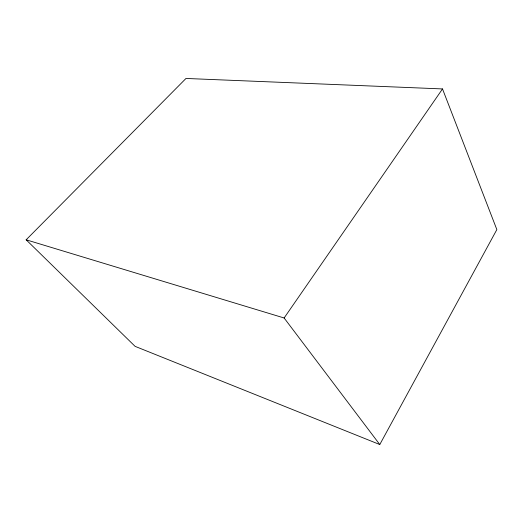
<?xml version="1.0" encoding="UTF-8"?>
<svg xmlns="http://www.w3.org/2000/svg" width="523" height="523" viewBox="0 0 523 523"><rect width="100%" height="100%" fill="white"/><g stroke="black" fill="none" stroke-linecap="round" stroke-linejoin="round"><path stroke-width="0.78" d="M379.783 444.543L496.85 229.597L442.51 88.93L185.985 78.457L26.15 239.796L135.084 346.35L379.783 444.543L284.126 317.984L26.15 239.796M284.126 317.984L442.51 88.93"/></g></svg>
